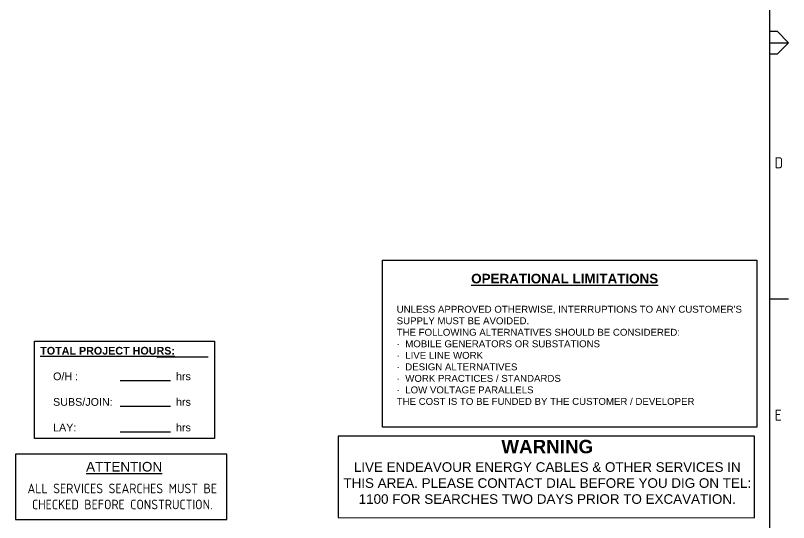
# Paper-space layout 'A2' of a CAD drawing. Header units: metres, sheet in millimetres. Extents: x -21 to 565, y 0 to 412.
# Drawn here: x 364.1 to 565.4, y 81.3 to 213.3 of the extents above; entities that cross this region are included whole.
import ezdxf
from ezdxf.enums import TextEntityAlignment as Align

# ---------------------------------------------------------------- set-up
doc = ezdxf.new("R2010")
doc.units = ezdxf.units.M
doc.layers.get('0').update_dxf_attribs({"color": 6})
doc.layers.add('Notes', color=7, linetype='Continuous')
doc.layers.add('SupportsUG_SP_EXT', color=7, linetype='Continuous')
doc.styles.add('iecISOCP', font='isocp.shx')
doc.styles.get("Standard").update_dxf_attribs({"font": 'arial.ttf'})

# ---------------------------------------------------------------- blocks, each defined once
blk = doc.blocks.new('Note_Attention')
at = {"layer": 'Notes', "color": 7}
blk.add_lwpolyline([(0, 0), (55, 0), (55, 17), (0, 17)], close=True, dxfattribs=at)
at = {"layer": 'Notes', "color": 7, "char_height": 2.5, "style": 'iecISOCP'}
for s, insert, width, attachment_point in [('{\\fArial|b0|i0|c0|p34;\\LATTENTION}', (28.29, 15), 20.8, 2), ('{\\C7;ALL SERVICES SEARCHES MUST BE CHECKED BEFORE CONSTRUCTION.}', (27.82, 6), 53, 5)]:
    blk.add_mtext(s, dxfattribs=dict(at, insert=insert, width=width, attachment_point=attachment_point))
blk = doc.blocks.new('Note_Warning')
at = {"layer": 'Notes', "color": 0, "linetype": 'Continuous'}
blk.add_lwpolyline([(0, 0), (108.42, -0.04), (108.37, 21.2), (0.02, 21.22)], close=True, dxfattribs=at)
at = {"layer": 'Notes', "color": 0, "linetype": 'Continuous', "insert": (54.44, 20.23), "char_height": 3.5, "width": 105.9, "attachment_point": 2, "style": 'iecISOCP'}
blk.add_mtext('{\\fArial|b1|i0|c0|p34;WARNING\\P\\fArial|b0|i0|c0|p34;\\H0.7143x;LIVE ENDEAVOUR ENERGY CABLES & OTHER SERVICES IN THIS AREA. PLEASE CONTACT DIAL BEFORE YOU DIG ON TEL: 1100 FOR SEARCHES TWO DAYS PRIOR TO EXCAVATION.}', dxfattribs=at)
blk = doc.blocks.new('Note_Project Hours')
at = {"layer": 'Notes'}
blk.add_lwpolyline([(0, 25.42), (46.86, 25.42), (46.86, 0), (0, 0)], close=True, dxfattribs=at)
for points in [[(31.87, 21.27), (45.21, 21.27)], [(22.27, 15.15), (35.41, 15.15)], [(22.27, 8.46), (35.41, 8.46)], [(22.27, 1.78), (35.41, 1.78)]]:
    blk.add_lwpolyline(points, dxfattribs=at)
at = {"layer": 'Notes', "insert": (-3.17, 23.9), "char_height": 2, "width": 55.0391, "attachment_point": 1}
blk.add_mtext('{\\fArial|b1|i0|c238|p34;      \\LTOTAL PROJECT HOURS:\\P\\P\\fArial|b0|i0|c238|p34;\\l^IO/H :^I^I^I^Ihrs\\P\\P^ISUBS/JOIN:^I^I^Ihrs\\P\\P\\pi-4,l6,t6;^I^ILAY:   ^I^I^Ihrs}', dxfattribs=at)
blk = doc.blocks.new('Note_Operational Limitations')
at = {"layer": 'Notes', "linetype": 'Continuous', "lineweight": -3}
blk.add_lwpolyline([(0, 43.53), (97.49, 43.53), (97.49, 0), (0, 0)], close=True, dxfattribs=at)
at = {"layer": 'Notes', "linetype": 'Continuous', "lineweight": -3, "insert": (3.7, 39.97), "char_height": 2.50005, "width": 90.8, "attachment_point": 1}
blk.add_mtext("{\\fArial|b1|i0|c0|p34;                 \\C7;   \\LOPERATIONAL LIMITATIONS\\P\\P\\fArial|b0|i0|c0|p34;\\H0.72x;\\lUNLESS APPROVED OTHERWISE, INTERRUPTIONS TO ANY CUSTOMER'S SUPPLY MUST BE AVOIDED.\\PTHE FOLLOWING ALTERNATIVES SHOULD BE CONSIDERED:\\P·  MOBILE GENERATORS OR SUBSTATIONS\\P·  LIVE LINE WORK\\P·  DESIGN ALTERNATIVES\\P·  WORK PRACTICES / STANDARDS\\P·  LOW VOLTAGE PARALLELS\\PTHE COST IS TO BE FUNDED BY THE CUSTOMER / DEVELOPER}", dxfattribs=at)
blk = doc.blocks.new('A2_FRAME_TITLE')
at = {"layer": 'Notes', "color": 3}
blk.add_line((581.39, 407.42), (581.39, 5), dxfattribs=at)
at = {"layer": 'Notes', "color": 7}
for p, q in [((581.39, 209.21), (583.39, 209.21)), ((583.39, 209.21), (586.39, 206.21)), ((581.39, 206.21), (586.39, 206.21)), ((586.39, 206.21), (583.39, 203.21)), ((583.39, 203.21), (581.39, 203.21)), ((581.39, 139.56), (586.39, 139.56))]:
    blk.add_line(p, q, dxfattribs=at)
blk.add_attdef('DRAFT_NUM', (24.44, 23.49), '', height=2.8, rotation=90)
at = {"layer": 'Notes', "color": 7, "style": 'iecISOCP'}
for s, p in [('D', (582.77, 174.97)), ('E', (582.77, 109.24))]:
    blk.add_text(s, height=2.88, dxfattribs=at).set_placement(p, align=Align.MIDDLE_LEFT)
at = {"layer": 'Notes', "color": 7, "style": 'iecISOCP', "flags": 8}
blk.add_attdef('VERSION_NO', text='', height=2.5, rotation=90, dxfattribs=at).set_placement((154.95, 42.84), align=Align.MIDDLE_CENTER)
at = {"layer": 'Notes', "color": 7, "style": 'iecISOCP'}
for tag, p in [('CAP_NO', (274.43, 43.02)), ('IE_NUM', (274.43, 37.38)), ('GEN_WO', (217.74, 31.2)), ('HV_SWITCH', (274.43, 31.2)), ('OH_WO', (217.74, 25.1)), ('UBD_REF', (274.43, 25.1)), ('UG_WO', (217.74, 19.49)), ('GIS_MAP_No', (274.43, 19.49)), ('SUB_WO', (217.74, 13.64)), ('HV_OP_DIAG', (274.43, 13.64)), ('LGA', (274.43, 7.06))]:
    blk.add_attdef(tag, p, '', height=2.5, dxfattribs=at)
at = {"layer": 'Notes', "color": 2, "style": 'iecISOCP'}
for tag, p in [('T1', (441.71, 33.55)), ('T2', (441.71, 28.43)), ('T3', (441.71, 23.01)), ('T4', (441.4, 17.78)), ('T5', (441.4, 12.35)), ('T6', (441.4, 7.09))]:
    blk.add_attdef(tag, text='', height=3.5, dxfattribs=at).set_placement(p, align=Align.CENTER)
at = {"layer": 'Notes', "color": 7, "style": 'iecISOCP'}
for tag, p in [('scale', (324.78, 31.98)), ('DRAWN', (324.78, 24.31)), ('DATE', (324.78, 16.26)), ('CHD', (324.78, 7.75)), ('DESIGN', (362.64, 8.29))]:
    blk.add_attdef(tag, text='', height=2.5, dxfattribs=at).set_placement(p, align=Align.CENTER)
at = {"layer": 'Notes', "color": 4, "style": 'iecISOCP'}
blk.add_attdef('NUM', text='', height=7, dxfattribs=at).set_placement((549.94, 16.48), align=Align.CENTER)
at = {"layer": 'Notes', "color": 1, "style": 'iecISOCP'}
blk.add_attdef('REV', text='', height=5, dxfattribs=at).set_placement((576.56, 16.48), align=Align.CENTER)
at = {"layer": 'Notes', "color": 7, "style": 'iecISOCP'}
for tag, p in [('NS', (548.07, 7.5)), ('SHTS', (562.68, 7.5))]:
    blk.add_attdef(tag, text='', height=2.5, dxfattribs=at).set_placement(p, align=Align.MIDDLE)
at = {"layer": 'Notes', "style": 'iecISOCP'}
blk.add_attdef('ExportID', (4.99, 1.62), '', height=2.5, dxfattribs=at)
at = {"layer": 'Notes', "style": 'iecISOCP', "flags": 1}
for tag, p in [('ProjectType', (6.3, -8.26)), ('ProjectNumber', (23.01, -7.98)), ('DrawingNumber', (42.02, -7.98)), ('ProjectDescription', (60.75, -8.26)), ('ExportDate', (86.99, -8.34)), ('ExportUserName', (104.82, -7.69)), ('DesignerCompanyName', (128.16, -8.26)), ('GIS_SUCCESS', (157.54, -7.98)), ('CAD_SUCCESS', (175.98, -7.98)), ('Comments', (223.32, -8.34)), ('ExportCategories', (243.1, -8.34)), ('ExportAreaOfInterest', (260.42, -7.82))]:
    blk.add_attdef(tag, p, '', height=1, dxfattribs=at)
at = {"layer": 'Notes', "color": 7, "style": 'iecISOCP', "flags": 1}
blk.add_attdef('DEPOTCODE', (200.33, -8.34), '', height=1, dxfattribs=at)

psp = doc.layouts.new('A2')

# ---------------------------------------------------------------- block references
at = {"layer": 'Notes', "color": 7}
for name, p in [('Note_Operational Limitations', (459.66, 106.08)), ('Note_Project Hours', (369.07, 103.11))]:
    psp.add_blockref(name, p, dxfattribs=at)
at = {"layer": 'Notes'}
for name, p in [('Note_Warning', (448.12, 82.57)), ('Note_Attention', (364.1, 82.05))]:
    psp.add_blockref(name, p, dxfattribs=at)
at = {"layer": 'SupportsUG_SP_EXT'}
psp.add_blockref('A2_FRAME_TITLE', (-21, 0), dxfattribs=at)

doc.saveas('drawing.dxf')
